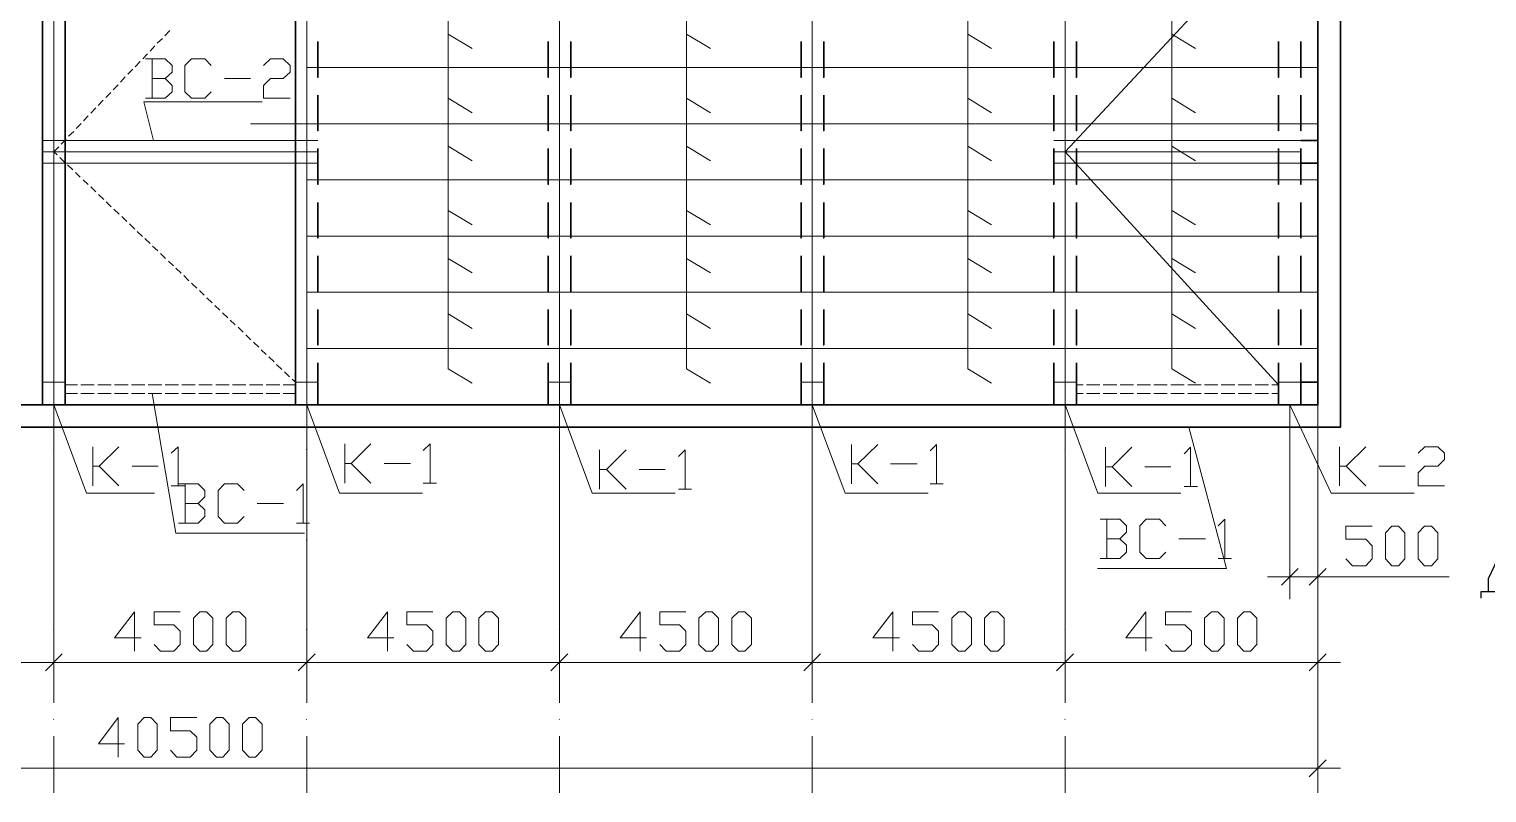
# Model space of a CAD drawing. Header units: millimetres. Extents: x -258556 to -95372, y 16759 to 83874.
# Drawn here: x -128817.9 to -128688.6, y 41683.6 to 41751.3 of the extents above; entities that cross this region are included whole.
import ezdxf

# ---------------------------------------------------------------- set-up
doc = ezdxf.new("R2010")
doc.units = ezdxf.units.MM
doc.header["$LTSCALE"] = 0.5

msp = doc.modelspace()

# ---------------------------------------------------------------- linework, layer by layer
at = {"color": 7, "linetype": 'Continuous', "lineweight": 13, "true_color": 0x000007}
for points in [[(-128701.57, 41810.682), (-128701.57, 41717.99), (-128701.57, 41716.011), (-128905.369, 41716.011), (-128907.382, 41716.011), (-128907.382, 41810.682), (-128905.369, 41810.682)], [(-128816.687, 41807.687), (-128816.687, 41717.99), (-128816.687, 41717.99)], [(-128815.689, 41807.687), (-128815.689, 41717.99), (-128815.689, 41715.512)], [(-128814.69, 41807.687), (-128814.69, 41717.99), (-128814.69, 41717.99)], [(-128794.262, 41807.687), (-128794.262, 41717.99), (-128794.262, 41717.99)], [(-128793.264, 41807.687), (-128793.264, 41717.99), (-128793.264, 41715.512)], [(-128770.84, 41807.687), (-128770.84, 41717.99), (-128770.84, 41715.512)], [(-128748.415, 41807.687), (-128748.415, 41717.99), (-128748.415, 41715.512)], [(-128725.991, 41807.687), (-128725.991, 41717.99), (-128725.991, 41715.512)], [(-128703.567, 41807.687), (-128703.567, 41717.99), (-128703.567, 41715.512)], [(-128707.06, 41805.932), (-128725.991, 41785.263), (-128705.064, 41762.839), (-128725.991, 41740.414), (-128707.06, 41719.762)], [(-128780.701, 41721.191), (-128780.701, 41805.674), (-128778.584, 41804.383)], [(-128759.567, 41721.191), (-128759.567, 41805.674), (-128757.451, 41804.383)], [(-128734.63, 41721.191), (-128734.63, 41805.674), (-128732.514, 41804.383)], [(-128716.509, 41721.191), (-128716.509, 41805.674), (-128714.409, 41804.383)], [(-128725.991, 41757.865), (-128725.991, 41747.9), (-128725.991, 41742.91)], [(-128793.264, 41752.891), (-128793.264, 41747.9), (-128770.84, 41747.9), (-128770.84, 41742.91)], [(-128748.415, 41752.891), (-128748.415, 41747.9), (-128775.831, 41747.9), (-128748.415, 41747.9), (-128748.415, 41742.91), (-128775.831, 41742.91), (-128748.415, 41742.91), (-128748.415, 41737.936), (-128775.831, 41737.936), (-128748.415, 41737.936), (-128748.415, 41732.945), (-128775.831, 41732.945), (-128748.415, 41732.945), (-128748.415, 41727.972), (-128775.831, 41727.972), (-128748.415, 41727.972), (-128748.415, 41722.998), (-128775.831, 41722.998), (-128748.415, 41722.998), (-128748.415, 41717.99), (-128775.831, 41717.99)], [(-128770.84, 41717.99), (-128770.84, 41722.998), (-128770.84, 41727.972), (-128770.84, 41732.945), (-128770.84, 41737.936), (-128770.84, 41742.91), (-128770.84, 41747.9), (-128770.84, 41752.891)], [(-128770.84, 41752.891), (-128770.84, 41747.9), (-128770.84, 41747.9)], [(-128725.991, 41747.9), (-128725.991, 41752.891), (-128753.406, 41752.891), (-128725.991, 41752.891)], [(-128748.415, 41752.891), (-128748.415, 41747.9), (-128748.415, 41747.9)], [(-128703.567, 41747.9), (-128703.567, 41752.891), (-128730.982, 41752.891), (-128703.567, 41752.891)], [(-128725.991, 41752.891), (-128725.991, 41747.9), (-128725.991, 41747.9)], [(-128806.068, 41750.482), (-128806.516, 41750.052), (-128806.516, 41750.052)], [(-128805.414, 41751.188), (-128805.845, 41750.723), (-128805.845, 41750.723)], [(-128780.701, 41750.861), (-128778.584, 41749.587), (-128778.584, 41749.587)], [(-128759.567, 41750.861), (-128757.451, 41749.587), (-128757.451, 41749.587)], [(-128734.63, 41750.861), (-128732.514, 41749.587), (-128732.514, 41749.587)], [(-128716.509, 41750.861), (-128714.409, 41749.587), (-128714.409, 41749.587)], [(-128807.376, 41749.122), (-128807.806, 41748.658), (-128807.806, 41748.658)], [(-128806.739, 41749.811), (-128807.152, 41749.346), (-128807.152, 41749.346)], [(-128808.684, 41747.746), (-128809.132, 41747.298), (-128809.132, 41747.298)], [(-128808.03, 41748.434), (-128808.478, 41747.969), (-128808.478, 41747.969)], [(-128805.81, 41746.919), (-128805.208, 41747.487), (-128805.208, 41748.09), (-128805.81, 41748.658), (-128807.548, 41748.658)], [(-128806.98, 41748.658), (-128806.98, 41745.181), (-128806.98, 41745.181)], [(-128801.731, 41745.749), (-128802.299, 41745.181), (-128803.47, 41745.181), (-128804.072, 41745.749), (-128804.072, 41748.09), (-128803.47, 41748.658), (-128802.299, 41748.658), (-128801.731, 41748.09)], [(-128797.085, 41748.09), (-128796.482, 41748.658), (-128795.347, 41748.658), (-128794.744, 41748.09), (-128794.744, 41747.487), (-128795.347, 41746.919), (-128796.482, 41746.919), (-128797.085, 41746.317), (-128797.085, 41745.181), (-128794.744, 41745.181)], [(-128793.264, 41747.9), (-128793.264, 41742.91), (-128793.264, 41742.91)], [(-128725.991, 41742.91), (-128725.991, 41747.9), (-128753.406, 41747.9), (-128725.991, 41747.9)], [(-128748.415, 41747.9), (-128748.415, 41742.91), (-128748.415, 41742.91)], [(-128703.567, 41742.91), (-128703.567, 41747.9), (-128730.982, 41747.9), (-128703.567, 41747.9)], [(-128725.991, 41747.9), (-128725.991, 41737.936), (-128725.991, 41732.945)], [(-128725.991, 41747.9), (-128725.991, 41742.91), (-128725.991, 41742.91)], [(-128703.567, 41748.899), (-128703.567, 41746.902), (-128703.567, 41746.902)], [(-128809.992, 41746.369), (-128810.44, 41745.921), (-128810.44, 41745.921)], [(-128809.355, 41747.074), (-128809.786, 41746.61), (-128809.786, 41746.61)], [(-128807.548, 41745.181), (-128805.81, 41745.181), (-128805.208, 41745.749), (-128805.208, 41746.317), (-128805.81, 41746.919), (-128806.98, 41746.919)], [(-128800.561, 41746.919), (-128798.255, 41746.919), (-128798.255, 41746.919)], [(-128810.646, 41745.68), (-128811.093, 41745.25), (-128811.093, 41745.25)], [(-128780.701, 41745.181), (-128778.584, 41743.891), (-128778.584, 41743.891)], [(-128759.567, 41745.181), (-128757.451, 41743.891), (-128757.451, 41743.891)], [(-128734.63, 41745.181), (-128732.514, 41743.891), (-128732.514, 41743.891)], [(-128716.509, 41745.181), (-128714.409, 41743.891), (-128714.409, 41743.891)], [(-128811.971, 41744.321), (-128812.419, 41743.856), (-128812.419, 41743.856)], [(-128811.317, 41744.992), (-128811.747, 41744.545), (-128811.747, 41744.545)], [(-128806.86, 41741.43), (-128807.72, 41744.854), (-128797.222, 41744.854)], [(-128813.279, 41742.944), (-128813.709, 41742.497), (-128813.709, 41742.497)], [(-128812.642, 41743.632), (-128813.055, 41743.168), (-128813.055, 41743.168)], [(-128798.255, 41742.91), (-128770.84, 41742.91), (-128793.264, 41742.91)], [(-128793.264, 41742.91), (-128793.264, 41737.936), (-128770.84, 41737.936), (-128793.264, 41737.936)], [(-128770.84, 41742.91), (-128770.84, 41737.936), (-128770.84, 41737.936)], [(-128725.991, 41737.936), (-128725.991, 41742.91), (-128753.406, 41742.91), (-128725.991, 41742.91)], [(-128748.415, 41742.91), (-128748.415, 41737.936), (-128748.415, 41737.936)], [(-128703.567, 41737.936), (-128703.567, 41742.91), (-128730.982, 41742.91), (-128703.567, 41742.91)], [(-128725.991, 41742.91), (-128725.991, 41737.936), (-128725.991, 41737.936)], [(-128816.687, 41741.43), (-128792.266, 41741.43), (-128792.266, 41741.43)], [(-128814.587, 41741.567), (-128815.035, 41741.12), (-128815.035, 41741.12)], [(-128813.933, 41742.238), (-128814.381, 41741.808), (-128814.381, 41741.808)], [(-128726.989, 41741.43), (-128705.064, 41741.43), (-128705.064, 41741.43)], [(-128705.064, 41741.43), (-128703.567, 41741.43), (-128703.567, 41741.43)], [(-128816.687, 41740.414), (-128792.266, 41740.414), (-128792.266, 41740.414)], [(-128815.258, 41740.879), (-128815.689, 41740.414), (-128815.396, 41740.156)], [(-128815.172, 41739.932), (-128814.708, 41739.485), (-128814.708, 41739.485)], [(-128780.701, 41740.93), (-128778.584, 41739.64), (-128778.584, 41739.64)], [(-128759.567, 41740.93), (-128757.451, 41739.64), (-128757.451, 41739.64)], [(-128734.63, 41740.93), (-128732.514, 41739.64), (-128732.514, 41739.64)], [(-128726.989, 41740.414), (-128705.064, 41740.414), (-128705.064, 41740.414)], [(-128716.509, 41740.93), (-128714.409, 41739.64), (-128714.409, 41739.64)], [(-128792.266, 41739.433), (-128816.687, 41739.433), (-128816.687, 41739.433)], [(-128814.484, 41739.278), (-128814.019, 41738.831), (-128814.019, 41738.831)], [(-128813.778, 41738.607), (-128813.348, 41738.177), (-128813.348, 41738.177)], [(-128705.064, 41739.433), (-128726.989, 41739.433), (-128726.989, 41739.433)], [(-128703.567, 41739.433), (-128705.064, 41739.433), (-128705.064, 41739.433)], [(-128813.09, 41737.953), (-128812.642, 41737.54), (-128812.642, 41737.54)], [(-128812.419, 41737.316), (-128811.954, 41736.869), (-128811.954, 41736.869)], [(-128793.264, 41737.936), (-128793.264, 41732.945), (-128770.84, 41732.945), (-128793.264, 41732.945)], [(-128770.84, 41737.936), (-128770.84, 41732.945), (-128770.84, 41732.945)], [(-128725.991, 41732.945), (-128725.991, 41737.936), (-128753.406, 41737.936), (-128725.991, 41737.936)], [(-128748.415, 41737.936), (-128748.415, 41732.945), (-128748.415, 41732.945)], [(-128703.567, 41732.945), (-128703.567, 41737.936), (-128730.982, 41737.936), (-128703.567, 41737.936)], [(-128725.991, 41737.936), (-128725.991, 41727.972), (-128725.991, 41722.998)], [(-128725.991, 41737.936), (-128725.991, 41732.945), (-128725.991, 41732.945)], [(-128811.73, 41736.645), (-128811.266, 41736.215), (-128811.266, 41736.215)], [(-128811.042, 41735.991), (-128810.594, 41735.544), (-128810.594, 41735.544)], [(-128810.371, 41735.355), (-128809.906, 41734.907), (-128809.906, 41734.907)], [(-128780.701, 41735.217), (-128778.584, 41733.943), (-128778.584, 41733.943)], [(-128759.567, 41735.217), (-128757.451, 41733.943), (-128757.451, 41733.943)], [(-128734.63, 41735.217), (-128732.514, 41733.943), (-128732.514, 41733.943)], [(-128716.509, 41735.217), (-128714.409, 41733.943), (-128714.409, 41733.943)], [(-128809.665, 41734.683), (-128809.218, 41734.253), (-128809.218, 41734.253)], [(-128808.977, 41734.029), (-128808.512, 41733.582), (-128808.512, 41733.582)], [(-128808.288, 41733.375), (-128807.841, 41732.928), (-128807.841, 41732.928)], [(-128807.617, 41732.739), (-128807.152, 41732.291), (-128807.152, 41732.291)], [(-128793.264, 41732.945), (-128793.264, 41727.972), (-128770.84, 41727.972), (-128793.264, 41727.972)], [(-128770.84, 41732.945), (-128770.84, 41727.972), (-128770.84, 41727.972)], [(-128725.991, 41727.972), (-128725.991, 41732.945), (-128753.406, 41732.945), (-128725.991, 41732.945)], [(-128748.415, 41732.945), (-128748.415, 41727.972), (-128748.415, 41727.972)], [(-128703.567, 41727.972), (-128703.567, 41732.945), (-128730.982, 41732.945), (-128703.567, 41732.945)], [(-128725.991, 41732.945), (-128725.991, 41727.972), (-128725.991, 41727.972)], [(-128806.929, 41732.067), (-128806.464, 41731.637), (-128806.464, 41731.637)], [(-128806.223, 41731.413), (-128805.776, 41730.966), (-128805.776, 41730.966)], [(-128780.701, 41730.966), (-128778.584, 41729.693), (-128778.584, 41729.693)], [(-128759.567, 41730.966), (-128757.451, 41729.693), (-128757.451, 41729.693)], [(-128734.63, 41730.966), (-128732.514, 41729.693), (-128732.514, 41729.693)], [(-128716.509, 41730.966), (-128714.409, 41729.693), (-128714.409, 41729.693)], [(-128805.535, 41730.742), (-128805.087, 41730.329), (-128805.087, 41730.329)], [(-128804.864, 41730.106), (-128804.399, 41729.675), (-128804.399, 41729.675)], [(-128804.175, 41729.452), (-128803.71, 41729.004), (-128803.71, 41729.004)], [(-128803.487, 41728.78), (-128803.022, 41728.35), (-128803.022, 41728.35)], [(-128802.781, 41728.126), (-128802.351, 41727.713), (-128802.351, 41727.713)], [(-128802.11, 41727.49), (-128801.645, 41727.042), (-128801.645, 41727.042)], [(-128793.264, 41727.972), (-128793.264, 41722.998), (-128770.84, 41722.998), (-128770.84, 41717.99)], [(-128770.84, 41727.972), (-128770.84, 41722.998), (-128770.84, 41722.998)], [(-128725.991, 41722.998), (-128725.991, 41727.972), (-128753.406, 41727.972), (-128725.991, 41727.972)], [(-128748.415, 41727.972), (-128748.415, 41722.998), (-128748.415, 41722.998)], [(-128703.567, 41722.998), (-128703.567, 41727.972), (-128730.982, 41727.972), (-128703.567, 41727.972)], [(-128725.991, 41727.972), (-128725.991, 41717.99), (-128725.991, 41717.99)], [(-128725.991, 41727.972), (-128725.991, 41722.998), (-128725.991, 41722.998)], [(-128801.422, 41726.818), (-128800.957, 41726.388), (-128800.957, 41726.388)], [(-128800.733, 41726.165), (-128800.269, 41725.717), (-128800.269, 41725.717)], [(-128780.701, 41726.078), (-128778.584, 41724.771), (-128778.584, 41724.771)], [(-128759.567, 41726.078), (-128757.451, 41724.771), (-128757.451, 41724.771)], [(-128734.63, 41726.078), (-128732.514, 41724.771), (-128732.514, 41724.771)], [(-128716.509, 41726.078), (-128714.409, 41724.771), (-128714.409, 41724.771)], [(-128800.062, 41725.511), (-128799.597, 41725.08), (-128799.597, 41725.08)], [(-128799.356, 41724.874), (-128798.909, 41724.426), (-128798.909, 41724.426)], [(-128798.668, 41724.203), (-128798.221, 41723.772), (-128798.221, 41723.772)], [(-128797.98, 41723.549), (-128797.515, 41723.101), (-128797.515, 41723.101)], [(-128797.308, 41722.877), (-128796.844, 41722.464), (-128796.844, 41722.464)], [(-128796.62, 41722.241), (-128796.155, 41721.81), (-128796.155, 41721.81)], [(-128793.264, 41722.998), (-128793.264, 41717.99), (-128793.264, 41717.99)], [(-128725.991, 41717.99), (-128725.991, 41722.998), (-128753.406, 41722.998), (-128725.991, 41722.998)], [(-128748.415, 41722.998), (-128748.415, 41717.99), (-128748.415, 41717.99)], [(-128703.567, 41717.99), (-128703.567, 41722.998), (-128730.982, 41722.998), (-128703.567, 41722.998)], [(-128725.991, 41722.998), (-128725.991, 41717.99), (-128725.991, 41717.99)], [(-128795.932, 41721.587), (-128795.467, 41721.139), (-128795.467, 41721.139)], [(-128795.226, 41720.916), (-128794.796, 41720.485), (-128794.796, 41720.485)], [(-128780.701, 41721.191), (-128778.584, 41719.917), (-128778.584, 41719.917)], [(-128759.567, 41721.191), (-128757.451, 41719.917), (-128757.451, 41719.917)], [(-128734.63, 41721.191), (-128732.514, 41719.917), (-128732.514, 41719.917)], [(-128716.509, 41721.191), (-128714.409, 41719.917), (-128714.409, 41719.917)], [(-128814.69, 41719.762), (-128813.606, 41719.762), (-128813.606, 41719.762)], [(-128813.296, 41719.762), (-128812.109, 41719.762), (-128812.109, 41719.762)], [(-128811.799, 41719.762), (-128810.612, 41719.762), (-128810.612, 41719.762)], [(-128810.302, 41719.762), (-128809.114, 41719.762), (-128809.114, 41719.762)], [(-128808.805, 41719.762), (-128807.617, 41719.762), (-128807.617, 41719.762)], [(-128807.325, 41719.762), (-128806.12, 41719.762), (-128806.12, 41719.762)], [(-128805.827, 41719.762), (-128804.623, 41719.762), (-128804.623, 41719.762)], [(-128804.33, 41719.762), (-128803.143, 41719.762), (-128803.143, 41719.762)], [(-128802.833, 41719.762), (-128801.645, 41719.762), (-128801.645, 41719.762)], [(-128801.336, 41719.762), (-128800.148, 41719.762), (-128800.148, 41719.762)], [(-128799.838, 41719.762), (-128798.651, 41719.762), (-128798.651, 41719.762)], [(-128798.341, 41719.762), (-128797.154, 41719.762), (-128797.154, 41719.762)], [(-128796.844, 41719.762), (-128795.656, 41719.762), (-128795.656, 41719.762)], [(-128795.364, 41719.762), (-128794.262, 41719.762), (-128794.262, 41719.762)], [(-128794.555, 41720.279), (-128794.262, 41720.003), (-128794.262, 41720.003)], [(-128724.976, 41719.762), (-128724.391, 41719.762), (-128724.391, 41719.762)], [(-128724.098, 41719.762), (-128722.893, 41719.762), (-128722.893, 41719.762)], [(-128722.601, 41719.762), (-128721.413, 41719.762), (-128721.413, 41719.762)], [(-128721.104, 41719.762), (-128719.916, 41719.762), (-128719.916, 41719.762)], [(-128719.606, 41719.762), (-128718.419, 41719.762), (-128718.419, 41719.762)], [(-128718.109, 41719.762), (-128716.922, 41719.762), (-128716.922, 41719.762)], [(-128716.612, 41719.762), (-128715.424, 41719.762), (-128715.424, 41719.762)], [(-128715.115, 41719.762), (-128713.927, 41719.762), (-128713.927, 41719.762)], [(-128713.634, 41719.762), (-128712.43, 41719.762), (-128712.43, 41719.762)], [(-128712.137, 41719.762), (-128710.933, 41719.762), (-128710.933, 41719.762)], [(-128710.64, 41719.762), (-128709.453, 41719.762), (-128709.453, 41719.762)], [(-128709.143, 41719.762), (-128707.955, 41719.762), (-128707.955, 41719.762)], [(-128707.645, 41719.762), (-128707.06, 41719.762), (-128707.06, 41719.762)], [(-128815.689, 41717.99), (-128812.797, 41710.177), (-128806.757, 41710.177)], [(-128815.689, 41717.99), (-128815.689, 41693.191), (-128815.689, 41693.191)], [(-128815.689, 41717.99), (-128815.689, 41693.191), (-128815.689, 41693.191)], [(-128814.69, 41719.005), (-128813.606, 41719.005), (-128813.606, 41719.005)], [(-128813.296, 41719.005), (-128812.109, 41719.005), (-128812.109, 41719.005)], [(-128811.799, 41719.005), (-128810.612, 41719.005), (-128810.612, 41719.005)], [(-128810.302, 41719.005), (-128809.114, 41719.005), (-128809.114, 41719.005)], [(-128808.805, 41719.005), (-128807.617, 41719.005), (-128807.617, 41719.005)], [(-128807.325, 41719.005), (-128806.12, 41719.005), (-128806.12, 41719.005)], [(-128806.98, 41719.005), (-128804.881, 41706.631), (-128793.453, 41706.631)], [(-128805.827, 41719.005), (-128804.623, 41719.005), (-128804.623, 41719.005)], [(-128804.33, 41719.005), (-128803.143, 41719.005), (-128803.143, 41719.005)], [(-128802.833, 41719.005), (-128801.645, 41719.005), (-128801.645, 41719.005)], [(-128801.336, 41719.005), (-128800.148, 41719.005), (-128800.148, 41719.005)], [(-128799.838, 41719.005), (-128798.651, 41719.005), (-128798.651, 41719.005)], [(-128798.341, 41719.005), (-128797.154, 41719.005), (-128797.154, 41719.005)], [(-128798.255, 41717.99), (-128770.84, 41717.99), (-128770.84, 41717.99)], [(-128796.844, 41719.005), (-128795.656, 41719.005), (-128795.656, 41719.005)], [(-128795.364, 41719.005), (-128794.262, 41719.005), (-128794.262, 41719.005)], [(-128793.264, 41717.99), (-128790.356, 41710.177), (-128782.99, 41710.177)], [(-128770.84, 41717.99), (-128767.931, 41710.177), (-128760.566, 41710.177)], [(-128753.406, 41717.99), (-128725.991, 41717.99), (-128725.991, 41717.99)], [(-128748.415, 41717.99), (-128745.507, 41710.177), (-128738.141, 41710.177)], [(-128730.982, 41717.99), (-128708.558, 41717.99), (-128708.558, 41717.99)], [(-128730.982, 41717.99), (-128703.567, 41717.99), (-128703.567, 41717.99)], [(-128725.991, 41717.99), (-128723.083, 41710.177), (-128715.717, 41710.177)], [(-128724.976, 41719.005), (-128724.391, 41719.005), (-128724.391, 41719.005)], [(-128724.098, 41719.005), (-128722.893, 41719.005), (-128722.893, 41719.005)], [(-128722.601, 41719.005), (-128721.413, 41719.005), (-128721.413, 41719.005)], [(-128721.104, 41719.005), (-128719.916, 41719.005), (-128719.916, 41719.005)], [(-128719.606, 41719.005), (-128718.419, 41719.005), (-128718.419, 41719.005)], [(-128718.109, 41719.005), (-128716.922, 41719.005), (-128716.922, 41719.005)], [(-128716.612, 41719.005), (-128715.424, 41719.005), (-128715.424, 41719.005)], [(-128715.115, 41719.005), (-128713.927, 41719.005), (-128713.927, 41719.005)], [(-128713.634, 41719.005), (-128712.43, 41719.005), (-128712.43, 41719.005)], [(-128712.137, 41719.005), (-128710.933, 41719.005), (-128710.933, 41719.005)], [(-128710.64, 41719.005), (-128709.453, 41719.005), (-128709.453, 41719.005)], [(-128709.143, 41719.005), (-128707.955, 41719.005), (-128707.955, 41719.005)], [(-128707.645, 41719.005), (-128707.06, 41719.005), (-128707.06, 41719.005)], [(-128706.062, 41717.99), (-128702.397, 41710.177), (-128695.031, 41710.177)], [(-128706.062, 41717.99), (-128706.062, 41700.763), (-128706.062, 41700.763)], [(-128703.567, 41717.99), (-128703.567, 41700.763), (-128703.567, 41700.763)], [(-128793.264, 41716.011), (-128793.264, 41693.191), (-128793.264, 41693.191)], [(-128793.264, 41716.011), (-128793.264, 41693.191), (-128793.264, 41693.191)], [(-128770.84, 41716.011), (-128770.84, 41693.191), (-128770.84, 41693.191)], [(-128770.84, 41716.011), (-128770.84, 41693.191), (-128770.84, 41693.191)], [(-128748.415, 41716.011), (-128748.415, 41693.191), (-128748.415, 41693.191)], [(-128748.415, 41716.011), (-128748.415, 41693.191), (-128748.415, 41693.191)], [(-128725.991, 41716.011), (-128725.991, 41693.191), (-128725.991, 41693.191)], [(-128725.991, 41716.011), (-128725.991, 41693.191), (-128725.991, 41693.191)], [(-128711.673, 41703.499), (-128715.011, 41716.011), (-128715.011, 41716.011)], [(-128703.567, 41716.011), (-128703.567, 41693.191), (-128703.567, 41693.191)], [(-128815.689, 41714.014), (-128815.723, 41714.032), (-128815.723, 41714.032)], [(-128812.247, 41710.813), (-128812.247, 41714.29), (-128812.247, 41714.29)], [(-128809.923, 41714.29), (-128811.661, 41712.552), (-128812.247, 41712.552)], [(-128805.277, 41713.722), (-128804.674, 41714.29), (-128804.674, 41710.813)], [(-128793.264, 41714.014), (-128793.299, 41714.032), (-128793.299, 41714.032)], [(-128789.874, 41711.054), (-128789.874, 41714.531), (-128789.874, 41714.531)], [(-128787.568, 41714.531), (-128789.306, 41712.793), (-128789.874, 41712.793)], [(-128782.921, 41713.946), (-128782.319, 41714.531), (-128782.319, 41711.054)], [(-128770.84, 41714.014), (-128770.874, 41714.032), (-128770.874, 41714.032)], [(-128748.415, 41714.014), (-128748.433, 41714.032), (-128748.433, 41714.032)], [(-128744.939, 41711.003), (-128744.939, 41714.496), (-128744.939, 41714.496)], [(-128742.599, 41714.496), (-128744.371, 41712.758), (-128744.939, 41712.758)], [(-128737.952, 41713.911), (-128737.384, 41714.496), (-128737.384, 41711.003)], [(-128725.991, 41714.014), (-128726.008, 41714.032), (-128726.008, 41714.032)], [(-128722.411, 41710.745), (-128722.411, 41714.255), (-128722.411, 41714.255)], [(-128720.071, 41714.255), (-128721.809, 41712.5), (-128722.411, 41712.5)], [(-128715.424, 41713.653), (-128714.856, 41714.255), (-128714.856, 41710.745)], [(-128703.567, 41714.014), (-128703.584, 41714.032), (-128703.584, 41714.032)], [(-128701.639, 41710.813), (-128701.639, 41714.29), (-128701.639, 41714.29)], [(-128699.316, 41714.29), (-128701.054, 41712.552), (-128701.639, 41712.552)], [(-128694.669, 41713.722), (-128694.084, 41714.29), (-128692.914, 41714.29), (-128692.329, 41713.722), (-128692.329, 41713.154), (-128692.914, 41712.552), (-128694.084, 41712.552), (-128694.669, 41711.984), (-128694.669, 41710.813), (-128692.329, 41710.813)], [(-128789.306, 41712.793), (-128787.568, 41711.054), (-128787.568, 41711.054)], [(-128786.397, 41712.793), (-128784.057, 41712.793), (-128784.057, 41712.793)], [(-128767.277, 41710.521), (-128767.277, 41714.014), (-128767.277, 41714.014)], [(-128764.937, 41714.014), (-128766.675, 41712.259), (-128767.277, 41712.259)], [(-128760.29, 41713.429), (-128759.705, 41714.014), (-128759.705, 41710.521)], [(-128744.371, 41712.758), (-128742.599, 41711.003), (-128742.599, 41711.003)], [(-128741.463, 41712.758), (-128739.122, 41712.758), (-128739.122, 41712.758)], [(-128815.689, 41712.5), (-128815.689, 41707.526), (-128815.689, 41707.526)], [(-128811.661, 41712.552), (-128809.923, 41710.813), (-128809.923, 41710.813)], [(-128808.753, 41712.552), (-128806.43, 41712.552), (-128806.43, 41712.552)], [(-128793.264, 41712.5), (-128793.264, 41707.526), (-128793.264, 41707.526)], [(-128770.84, 41712.5), (-128770.84, 41707.526), (-128770.84, 41707.526)], [(-128766.675, 41712.259), (-128764.937, 41710.521), (-128764.937, 41710.521)], [(-128763.784, 41712.259), (-128761.46, 41712.259), (-128761.46, 41712.259)], [(-128748.415, 41712.5), (-128748.415, 41707.526), (-128748.415, 41707.526)], [(-128725.991, 41712.5), (-128725.991, 41707.526), (-128725.991, 41707.526)], [(-128721.809, 41712.5), (-128720.071, 41710.745), (-128720.071, 41710.745)], [(-128718.901, 41712.5), (-128716.595, 41712.5), (-128716.595, 41712.5)], [(-128703.567, 41712.5), (-128703.567, 41707.526), (-128703.567, 41707.526)], [(-128701.054, 41712.552), (-128699.316, 41710.813), (-128699.316, 41710.813)], [(-128698.146, 41712.552), (-128695.822, 41712.552), (-128695.822, 41712.552)], [(-128805.277, 41710.813), (-128804.106, 41710.813), (-128804.106, 41710.813)], [(-128802.884, 41709.264), (-128802.299, 41709.85), (-128802.299, 41710.418), (-128802.884, 41711.003), (-128804.623, 41711.003)], [(-128804.037, 41711.003), (-128804.037, 41707.509), (-128804.037, 41707.509)], [(-128798.806, 41708.094), (-128799.391, 41707.509), (-128800.561, 41707.509), (-128801.129, 41708.094), (-128801.129, 41710.418), (-128800.561, 41711.003), (-128799.391, 41711.003), (-128798.806, 41710.418)], [(-128794.159, 41710.418), (-128793.574, 41711.003), (-128793.574, 41707.509)], [(-128782.921, 41711.054), (-128781.751, 41711.054), (-128781.751, 41711.054)], [(-128760.29, 41710.521), (-128759.12, 41710.521), (-128759.12, 41710.521)], [(-128737.952, 41711.003), (-128736.799, 41711.003), (-128736.799, 41711.003)], [(-128715.424, 41710.745), (-128714.254, 41710.745), (-128714.254, 41710.745)], [(-128804.623, 41707.509), (-128802.884, 41707.509), (-128802.299, 41708.094), (-128802.299, 41708.679), (-128802.884, 41709.264), (-128804.037, 41709.264)], [(-128797.653, 41709.264), (-128795.312, 41709.264), (-128795.312, 41709.264)], [(-128721.121, 41706.115), (-128720.536, 41706.717), (-128720.536, 41707.285), (-128721.121, 41707.853), (-128722.876, 41707.853)], [(-128722.274, 41707.853), (-128722.274, 41704.377), (-128722.274, 41704.377)], [(-128717.059, 41704.945), (-128717.627, 41704.377), (-128718.797, 41704.377), (-128719.365, 41704.945), (-128719.365, 41707.285), (-128718.797, 41707.853), (-128717.627, 41707.853), (-128717.059, 41707.285)], [(-128712.413, 41707.285), (-128711.81, 41707.853), (-128711.81, 41704.377)], [(-128794.159, 41707.509), (-128793.006, 41707.509), (-128793.006, 41707.509)], [(-128701.089, 41704.342), (-128700.486, 41703.74), (-128699.316, 41703.74), (-128698.748, 41704.342), (-128698.748, 41705.496), (-128699.316, 41706.081), (-128701.089, 41706.081), (-128701.089, 41707.251), (-128698.748, 41707.251)], [(-128815.689, 41706.029), (-128815.723, 41706.046), (-128815.723, 41706.046)], [(-128793.264, 41706.029), (-128793.299, 41706.046), (-128793.299, 41706.046)], [(-128770.84, 41706.029), (-128770.874, 41706.046), (-128770.874, 41706.046)], [(-128748.415, 41706.029), (-128748.433, 41706.046), (-128748.433, 41706.046)], [(-128725.991, 41706.029), (-128726.008, 41706.046), (-128726.008, 41706.046)], [(-128722.876, 41704.377), (-128721.121, 41704.377), (-128720.536, 41704.945), (-128720.536, 41705.547), (-128721.121, 41706.115), (-128722.274, 41706.115)], [(-128715.889, 41706.115), (-128713.548, 41706.115), (-128713.548, 41706.115)], [(-128703.567, 41706.029), (-128703.584, 41706.046), (-128703.584, 41706.046)], [(-128815.689, 41704.549), (-128815.689, 41699.558), (-128815.689, 41699.558)], [(-128793.264, 41704.549), (-128793.264, 41699.558), (-128793.264, 41699.558)], [(-128770.84, 41704.549), (-128770.84, 41699.558), (-128770.84, 41699.558)], [(-128748.415, 41704.549), (-128748.415, 41699.558), (-128748.415, 41699.558)], [(-128725.991, 41704.549), (-128725.991, 41699.558), (-128725.991, 41699.558)], [(-128712.413, 41704.377), (-128711.242, 41704.377), (-128711.242, 41704.377)], [(-128703.567, 41704.549), (-128703.567, 41699.558), (-128703.567, 41699.558)], [(-128723.117, 41703.499), (-128711.673, 41703.499), (-128711.673, 41703.499)], [(-128708.041, 41702.742), (-128703.567, 41702.742), (-128691.933, 41702.742)], [(-128705.305, 41703.499), (-128706.802, 41702.002), (-128706.802, 41702.002)], [(-128704.324, 41702.002), (-128702.827, 41703.499), (-128702.827, 41703.499)], [(-128807.961, 41697.338), (-128810.302, 41697.338), (-128808.529, 41699.661), (-128808.529, 41696.168)], [(-128806.791, 41696.753), (-128806.223, 41696.168), (-128805.053, 41696.168), (-128804.485, 41696.753), (-128804.485, 41697.923), (-128805.053, 41698.491), (-128806.791, 41698.491), (-128806.791, 41699.661), (-128804.485, 41699.661)], [(-128785.537, 41697.338), (-128787.877, 41697.338), (-128786.105, 41699.661), (-128786.105, 41696.168)], [(-128784.367, 41696.753), (-128783.799, 41696.168), (-128782.629, 41696.168), (-128782.061, 41696.753), (-128782.061, 41697.923), (-128782.629, 41698.491), (-128784.367, 41698.491), (-128784.367, 41699.661), (-128782.061, 41699.661)], [(-128763.113, 41697.338), (-128765.453, 41697.338), (-128763.681, 41699.661), (-128763.681, 41696.168)], [(-128761.942, 41696.753), (-128761.374, 41696.168), (-128760.204, 41696.168), (-128759.636, 41696.753), (-128759.636, 41697.923), (-128760.204, 41698.491), (-128761.942, 41698.491), (-128761.942, 41699.661), (-128759.636, 41699.661)], [(-128740.688, 41697.338), (-128743.029, 41697.338), (-128741.256, 41699.661), (-128741.256, 41696.168)], [(-128739.518, 41696.753), (-128738.95, 41696.168), (-128737.78, 41696.168), (-128737.212, 41696.753), (-128737.212, 41697.923), (-128737.78, 41698.491), (-128739.518, 41698.491), (-128739.518, 41699.661), (-128737.212, 41699.661)], [(-128718.264, 41697.338), (-128720.604, 41697.338), (-128718.832, 41699.661), (-128718.832, 41696.168)], [(-128717.094, 41696.753), (-128716.526, 41696.168), (-128715.355, 41696.168), (-128714.788, 41696.753), (-128714.788, 41697.923), (-128715.355, 41698.491), (-128717.094, 41698.491), (-128717.094, 41699.661), (-128714.788, 41699.661)], [(-128815.689, 41698.061), (-128815.723, 41698.078), (-128815.723, 41698.078)], [(-128793.264, 41698.061), (-128793.299, 41698.078), (-128793.299, 41698.078)], [(-128770.84, 41698.061), (-128770.874, 41698.078), (-128770.874, 41698.078)], [(-128748.415, 41698.061), (-128748.433, 41698.078), (-128748.433, 41698.078)], [(-128725.991, 41698.061), (-128726.008, 41698.078), (-128726.008, 41698.078)], [(-128703.567, 41698.061), (-128703.584, 41698.078), (-128703.584, 41698.078)], [(-128816.446, 41694.43), (-128814.948, 41695.927), (-128814.948, 41695.927)], [(-128814.948, 41695.927), (-128816.446, 41694.43), (-128816.446, 41694.43)], [(-128815.689, 41696.581), (-128815.689, 41691.573), (-128815.689, 41691.573)], [(-128794.021, 41694.43), (-128792.524, 41695.927), (-128792.524, 41695.927)], [(-128792.524, 41695.927), (-128794.021, 41694.43), (-128794.021, 41694.43)], [(-128793.264, 41696.581), (-128793.264, 41691.573), (-128793.264, 41691.573)], [(-128771.597, 41694.43), (-128770.1, 41695.927), (-128770.1, 41695.927)], [(-128770.1, 41695.927), (-128771.597, 41694.43), (-128771.597, 41694.43)], [(-128770.84, 41696.581), (-128770.84, 41691.573), (-128770.84, 41691.573)], [(-128749.173, 41694.43), (-128747.675, 41695.927), (-128747.675, 41695.927)], [(-128747.675, 41695.927), (-128749.173, 41694.43), (-128749.173, 41694.43)], [(-128748.415, 41696.581), (-128748.415, 41691.573), (-128748.415, 41691.573)], [(-128726.748, 41694.43), (-128725.251, 41695.927), (-128725.251, 41695.927)], [(-128725.251, 41695.927), (-128726.748, 41694.43), (-128726.748, 41694.43)], [(-128725.991, 41696.581), (-128725.991, 41691.573), (-128725.991, 41691.573)], [(-128704.324, 41694.43), (-128702.827, 41695.927), (-128702.827, 41695.927)], [(-128703.567, 41696.581), (-128703.567, 41691.573), (-128703.567, 41691.573)], [(-128840.109, 41695.17), (-128813.692, 41695.17), (-128813.692, 41695.17)], [(-128817.685, 41695.17), (-128791.268, 41695.17), (-128791.268, 41695.17)], [(-128795.26, 41695.17), (-128768.843, 41695.17), (-128768.843, 41695.17)], [(-128772.836, 41695.17), (-128746.419, 41695.17), (-128746.419, 41695.17)], [(-128750.412, 41695.17), (-128723.995, 41695.17), (-128723.995, 41695.17)], [(-128727.987, 41695.17), (-128701.57, 41695.17), (-128701.57, 41695.17)], [(-128703.567, 41695.17), (-128703.567, 41683.811), (-128703.567, 41683.811)], [(-128815.689, 41690.11), (-128815.723, 41690.127), (-128815.723, 41690.127)], [(-128809.424, 41687.942), (-128811.73, 41687.942), (-128809.992, 41690.282), (-128809.992, 41686.771)], [(-128805.345, 41687.374), (-128804.777, 41686.771), (-128803.607, 41686.771), (-128803.022, 41687.374), (-128803.022, 41688.527), (-128803.607, 41689.112), (-128805.345, 41689.112), (-128805.345, 41690.282), (-128803.022, 41690.282)], [(-128793.264, 41690.11), (-128793.299, 41690.127), (-128793.299, 41690.127)], [(-128770.84, 41690.11), (-128770.874, 41690.127), (-128770.874, 41690.127)], [(-128748.415, 41690.11), (-128748.433, 41690.127), (-128748.433, 41690.127)], [(-128725.991, 41690.11), (-128726.008, 41690.127), (-128726.008, 41690.127)], [(-128703.567, 41690.11), (-128703.584, 41690.127), (-128703.584, 41690.127)], [(-128815.689, 41688.613), (-128815.689, 41683.605), (-128815.689, 41683.605)], [(-128793.264, 41688.613), (-128793.264, 41683.605), (-128793.264, 41683.605)], [(-128770.84, 41688.613), (-128770.84, 41683.605), (-128770.84, 41683.605)], [(-128748.415, 41688.613), (-128748.415, 41683.605), (-128748.415, 41683.605)], [(-128725.991, 41688.613), (-128725.991, 41683.605), (-128725.991, 41683.605)], [(-128703.567, 41688.613), (-128703.567, 41683.605), (-128703.567, 41683.605)], [(-128907.382, 41685.79), (-128701.57, 41685.79), (-128701.57, 41685.79)], [(-128882.979, 41685.79), (-128860.554, 41685.79), (-128838.13, 41685.79), (-128815.689, 41685.79), (-128793.264, 41685.79), (-128770.84, 41685.79), (-128748.415, 41685.79), (-128725.991, 41685.79), (-128703.567, 41685.79)], [(-128704.324, 41685.033), (-128702.827, 41686.53), (-128702.827, 41686.53)]]:
    msp.add_lwpolyline(points, dxfattribs=at)
at = {"color": 7, "linetype": 'Continuous', "lineweight": 35, "true_color": 0x000007}
for points in [[(-128907.382, 41810.682), (-128701.57, 41810.682), (-128701.57, 41716.011), (-128906.384, 41716.011), (-128907.382, 41716.011)], [(-128905.369, 41807.687), (-128905.369, 41717.99), (-128703.567, 41717.99), (-128703.567, 41807.687)]]:
    msp.add_lwpolyline(points, close=True, dxfattribs=at)
at = {"color": 7, "linetype": 'Continuous', "lineweight": 13, "true_color": 0x000007}
for points in [[(-128905.369, 41807.687), (-128703.567, 41807.687), (-128703.567, 41717.99), (-128905.369, 41717.99)], [(-128816.687, 41717.99), (-128816.687, 41720.003), (-128814.69, 41720.003), (-128814.69, 41717.99)], [(-128794.262, 41717.99), (-128794.262, 41720.003), (-128792.266, 41720.003), (-128792.266, 41717.99)], [(-128771.838, 41717.99), (-128771.838, 41720.003), (-128769.842, 41720.003), (-128769.842, 41717.99)], [(-128749.414, 41717.99), (-128749.414, 41720.003), (-128747.4, 41720.003), (-128747.4, 41717.99)], [(-128726.989, 41717.99), (-128726.989, 41720.003), (-128724.976, 41720.003), (-128724.976, 41717.99)], [(-128707.06, 41717.99), (-128707.06, 41720.003), (-128705.064, 41720.003), (-128705.064, 41717.99)], [(-128697.01, 41703.74), (-128697.578, 41704.342), (-128697.578, 41706.649), (-128697.01, 41707.251), (-128696.408, 41707.251), (-128695.84, 41706.649), (-128695.84, 41704.342), (-128696.408, 41703.74)], [(-128694.101, 41703.74), (-128694.669, 41704.342), (-128694.669, 41706.649), (-128694.101, 41707.251), (-128693.499, 41707.251), (-128692.931, 41706.649), (-128692.931, 41704.342), (-128693.499, 41703.74)], [(-128802.73, 41696.168), (-128803.315, 41696.753), (-128803.315, 41699.076), (-128802.73, 41699.661), (-128802.144, 41699.661), (-128801.576, 41699.076), (-128801.576, 41696.753), (-128802.144, 41696.168)], [(-128799.821, 41696.168), (-128800.406, 41696.753), (-128800.406, 41699.076), (-128799.821, 41699.661), (-128799.236, 41699.661), (-128798.668, 41699.076), (-128798.668, 41696.753), (-128799.236, 41696.168)], [(-128780.305, 41696.168), (-128780.89, 41696.753), (-128780.89, 41699.076), (-128780.305, 41699.661), (-128779.72, 41699.661), (-128779.152, 41699.076), (-128779.152, 41696.753), (-128779.72, 41696.168)], [(-128777.397, 41696.168), (-128777.982, 41696.753), (-128777.982, 41699.076), (-128777.397, 41699.661), (-128776.812, 41699.661), (-128776.244, 41699.076), (-128776.244, 41696.753), (-128776.812, 41696.168)], [(-128757.864, 41696.168), (-128758.466, 41696.753), (-128758.466, 41699.076), (-128757.864, 41699.661), (-128757.296, 41699.661), (-128756.728, 41699.076), (-128756.728, 41696.753), (-128757.296, 41696.168)], [(-128754.972, 41696.168), (-128755.558, 41696.753), (-128755.558, 41699.076), (-128754.972, 41699.661), (-128754.387, 41699.661), (-128753.819, 41699.076), (-128753.819, 41696.753), (-128754.387, 41696.168)], [(-128735.439, 41696.168), (-128736.042, 41696.753), (-128736.042, 41699.076), (-128735.439, 41699.661), (-128734.871, 41699.661), (-128734.303, 41699.076), (-128734.303, 41696.753), (-128734.871, 41696.168)], [(-128732.565, 41696.168), (-128733.133, 41696.753), (-128733.133, 41699.076), (-128732.565, 41699.661), (-128731.963, 41699.661), (-128731.395, 41699.076), (-128731.395, 41696.753), (-128731.963, 41696.168)], [(-128713.015, 41696.168), (-128713.617, 41696.753), (-128713.617, 41699.076), (-128713.015, 41699.661), (-128712.447, 41699.661), (-128711.879, 41699.076), (-128711.879, 41696.753), (-128712.447, 41696.168)], [(-128710.141, 41696.168), (-128710.709, 41696.753), (-128710.709, 41699.076), (-128710.141, 41699.661), (-128709.539, 41699.661), (-128708.971, 41699.076), (-128708.971, 41696.753), (-128709.539, 41696.168)], [(-128807.686, 41686.771), (-128808.254, 41687.374), (-128808.254, 41689.68), (-128807.686, 41690.282), (-128807.084, 41690.282), (-128806.516, 41689.68), (-128806.516, 41687.374), (-128807.084, 41686.771)], [(-128801.267, 41686.771), (-128801.869, 41687.374), (-128801.869, 41689.68), (-128801.267, 41690.282), (-128800.699, 41690.282), (-128800.131, 41689.68), (-128800.131, 41687.374), (-128800.699, 41686.771)], [(-128798.358, 41686.771), (-128798.961, 41687.374), (-128798.961, 41689.68), (-128798.358, 41690.282), (-128797.79, 41690.282), (-128797.222, 41689.68), (-128797.222, 41687.374), (-128797.79, 41686.771)]]:
    msp.add_lwpolyline(points, close=True, dxfattribs=at)
at = {"color": 7, "linetype": 'Continuous', "lineweight": 35, "true_color": 0x000007}
for points in [[(-128816.687, 41717.99), (-128816.687, 41807.687), (-128816.687, 41807.687)], [(-128814.69, 41807.687), (-128814.69, 41717.99), (-128814.69, 41717.99)], [(-128794.262, 41717.99), (-128794.262, 41807.687), (-128794.262, 41807.687)], [(-128792.266, 41750.207), (-128792.266, 41747.023), (-128792.266, 41747.023)], [(-128771.838, 41750.207), (-128771.838, 41747.023), (-128771.838, 41747.023)], [(-128769.842, 41750.207), (-128769.842, 41747.023), (-128769.842, 41747.023)], [(-128749.414, 41750.207), (-128749.414, 41747.023), (-128749.414, 41747.023)], [(-128747.4, 41750.207), (-128747.4, 41747.023), (-128747.4, 41747.023)], [(-128726.989, 41750.207), (-128726.989, 41747.023), (-128726.989, 41747.023)], [(-128724.976, 41750.207), (-128724.976, 41747.023), (-128724.976, 41747.023)], [(-128707.06, 41750.207), (-128707.06, 41747.023), (-128707.06, 41747.023)], [(-128705.064, 41750.207), (-128705.064, 41747.023), (-128705.064, 41747.023)], [(-128792.266, 41745.439), (-128792.266, 41742.29), (-128792.266, 41742.29)], [(-128771.838, 41745.439), (-128771.838, 41742.29), (-128771.838, 41742.29)], [(-128769.842, 41745.439), (-128769.842, 41742.29), (-128769.842, 41742.29)], [(-128749.414, 41745.439), (-128749.414, 41742.29), (-128749.414, 41742.29)], [(-128747.4, 41745.439), (-128747.4, 41742.29), (-128747.4, 41742.29)], [(-128726.989, 41745.439), (-128726.989, 41742.29), (-128726.989, 41742.29)], [(-128724.976, 41745.439), (-128724.976, 41742.29), (-128724.976, 41742.29)], [(-128707.06, 41745.439), (-128707.06, 41742.29), (-128707.06, 41742.29)], [(-128705.064, 41745.439), (-128705.064, 41742.29), (-128705.064, 41742.29)], [(-128705.064, 41741.43), (-128703.567, 41741.43), (-128703.567, 41741.43)], [(-128792.266, 41740.707), (-128792.266, 41737.54), (-128792.266, 41737.54)], [(-128771.838, 41740.707), (-128771.838, 41737.54), (-128771.838, 41737.54)], [(-128769.842, 41740.707), (-128769.842, 41737.54), (-128769.842, 41737.54)], [(-128749.414, 41740.707), (-128749.414, 41737.54), (-128749.414, 41737.54)], [(-128747.4, 41740.707), (-128747.4, 41737.54), (-128747.4, 41737.54)], [(-128726.989, 41740.707), (-128726.989, 41737.54), (-128726.989, 41737.54)], [(-128724.976, 41740.707), (-128724.976, 41737.54), (-128724.976, 41737.54)], [(-128707.06, 41740.707), (-128707.06, 41737.54), (-128707.06, 41737.54)], [(-128705.064, 41740.707), (-128705.064, 41737.54), (-128705.064, 41737.54)], [(-128703.567, 41739.433), (-128705.064, 41739.433), (-128705.064, 41739.433)], [(-128792.266, 41735.94), (-128792.266, 41732.79), (-128792.266, 41732.79)], [(-128771.838, 41735.94), (-128771.838, 41732.79), (-128771.838, 41732.79)], [(-128769.842, 41735.94), (-128769.842, 41732.79), (-128769.842, 41732.79)], [(-128749.414, 41735.94), (-128749.414, 41732.79), (-128749.414, 41732.79)], [(-128747.4, 41735.94), (-128747.4, 41732.79), (-128747.4, 41732.79)], [(-128726.989, 41735.94), (-128726.989, 41732.79), (-128726.989, 41732.79)], [(-128724.976, 41735.94), (-128724.976, 41732.79), (-128724.976, 41732.79)], [(-128707.06, 41735.94), (-128707.06, 41732.79), (-128707.06, 41732.79)], [(-128705.064, 41735.94), (-128705.064, 41732.79), (-128705.064, 41732.79)], [(-128792.266, 41731.207), (-128792.266, 41728.04), (-128792.266, 41728.04)], [(-128771.838, 41731.207), (-128771.838, 41728.04), (-128771.838, 41728.04)], [(-128769.842, 41731.207), (-128769.842, 41728.04), (-128769.842, 41728.04)], [(-128749.414, 41731.207), (-128749.414, 41728.04), (-128749.414, 41728.04)], [(-128747.4, 41731.207), (-128747.4, 41728.04), (-128747.4, 41728.04)], [(-128726.989, 41731.207), (-128726.989, 41728.04), (-128726.989, 41728.04)], [(-128724.976, 41731.207), (-128724.976, 41728.04), (-128724.976, 41728.04)], [(-128707.06, 41731.207), (-128707.06, 41728.04), (-128707.06, 41728.04)], [(-128705.064, 41731.207), (-128705.064, 41728.04), (-128705.064, 41728.04)], [(-128792.266, 41726.457), (-128792.266, 41723.308), (-128792.266, 41723.308)], [(-128771.838, 41726.457), (-128771.838, 41723.308), (-128771.838, 41723.308)], [(-128769.842, 41726.457), (-128769.842, 41723.308), (-128769.842, 41723.308)], [(-128749.414, 41726.457), (-128749.414, 41723.308), (-128749.414, 41723.308)], [(-128747.4, 41726.457), (-128747.4, 41723.308), (-128747.4, 41723.308)], [(-128726.989, 41726.457), (-128726.989, 41723.308), (-128726.989, 41723.308)], [(-128724.976, 41726.457), (-128724.976, 41723.308), (-128724.976, 41723.308)], [(-128707.06, 41726.457), (-128707.06, 41723.308), (-128707.06, 41723.308)], [(-128705.064, 41726.457), (-128705.064, 41723.308), (-128705.064, 41723.308)], [(-128792.266, 41721.724), (-128792.266, 41717.99), (-128792.266, 41717.99)], [(-128771.838, 41721.724), (-128771.838, 41717.99), (-128771.838, 41717.99)], [(-128769.842, 41721.724), (-128769.842, 41717.99), (-128769.842, 41717.99)], [(-128749.414, 41721.724), (-128749.414, 41717.99), (-128749.414, 41717.99)], [(-128747.4, 41721.724), (-128747.4, 41717.99), (-128747.4, 41717.99)], [(-128726.989, 41721.724), (-128726.989, 41717.99), (-128726.989, 41717.99)], [(-128724.976, 41721.724), (-128724.976, 41717.99), (-128724.976, 41717.99)], [(-128707.06, 41721.724), (-128707.06, 41717.99), (-128707.06, 41717.99)], [(-128705.064, 41721.724), (-128705.064, 41717.99), (-128705.064, 41717.99)], [(-128792.266, 41717.99), (-128792.266, 41720.003), (-128792.266, 41720.003)], [(-128771.838, 41720.003), (-128771.838, 41717.99), (-128771.838, 41717.99)], [(-128769.842, 41717.99), (-128769.842, 41720.003), (-128769.842, 41720.003)], [(-128749.414, 41720.003), (-128749.414, 41717.99), (-128749.414, 41717.99)], [(-128747.4, 41720.003), (-128747.4, 41717.99), (-128747.4, 41717.99)], [(-128726.989, 41720.003), (-128726.989, 41717.99), (-128726.989, 41717.99)], [(-128724.976, 41720.003), (-128724.976, 41717.99), (-128724.976, 41717.99)], [(-128707.06, 41720.003), (-128707.06, 41717.99), (-128707.06, 41717.99)], [(-128703.567, 41720.003), (-128705.064, 41720.003), (-128705.064, 41717.99)]]:
    msp.add_lwpolyline(points, dxfattribs=at)
at = {"color": 7, "linetype": 'Continuous', "lineweight": 25, "true_color": 0x000007}
msp.add_lwpolyline([(-128689.076, 41700.849), (-128689.076, 41701.451), (-128686.168, 41701.451), (-128686.168, 41704.928), (-128687.338, 41704.928), (-128688.474, 41702.587), (-128688.474, 41701.451), (-128685.583, 41701.451), (-128685.583, 41700.849)], dxfattribs=at)

doc.saveas('drawing.dxf')
